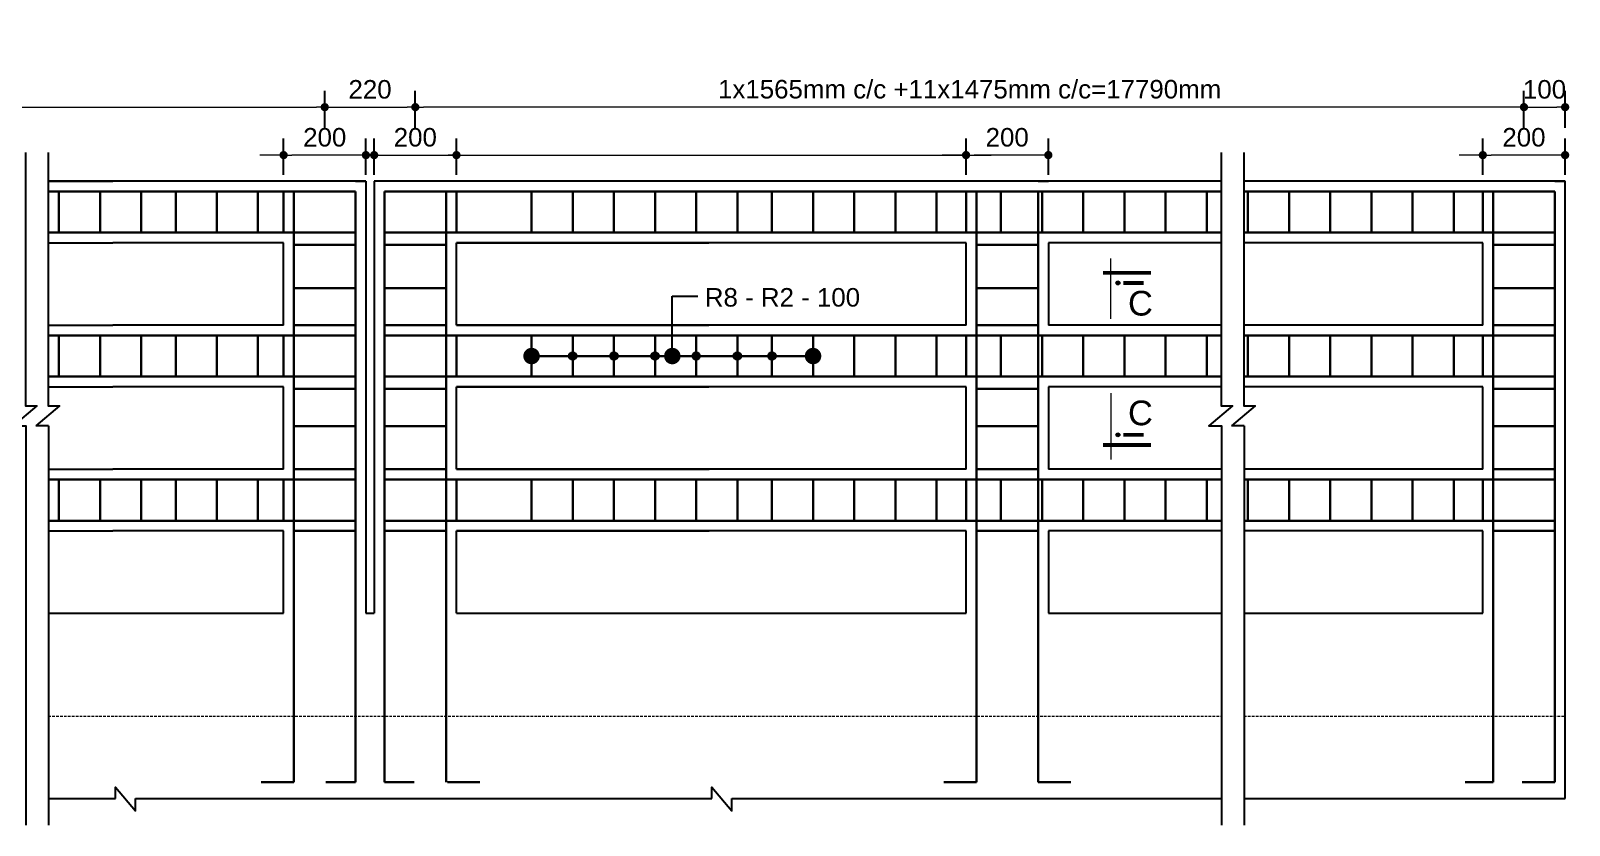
# Model space of a CAD drawing. Header units: millimetres. Extents: x 52966 to 62703, y 7652 to 27430.
# Drawn here: x 55393 to 59131, y 13523 to 15454 of the extents above; entities that cross this region are included whole.
import ezdxf

# ---------------------------------------------------------------- set-up
doc = ezdxf.new("R2010")
doc.units = ezdxf.units.MM
doc.header["$PDMODE"] = 3
doc.linetypes.add('DASHED', pattern=[19.05, 12.7, -6.35])
for name, color, linetype, lineweight in [('Ber', 12, 'Continuous', 30), ('Deck Slab', 11, 'Continuous', 25), ('Dimision', 4, 'Continuous', 18), ('Girder Line', 200, 'Continuous', 13), ('Pile', 7, 'Continuous', 20), ('Text', 7, 'Continuous', 18)]:
    doc.layers.add(name, color=color, linetype=linetype, lineweight=lineweight)
doc.styles.get("Standard").update_dxf_attribs({"font": 'arial.ttf'})
doc.dimstyles.new('ISO-25', dxfattribs={"dimtxt": 75, "dimasz": 28, "dimexe": 75, "dimexo": 45.625, "dimgap": 20, "dimtad": 1, "dimtoh": 1, "dimdec": 0, "dimtxsty": 'Standard', "dimblk": 'DOT', "dimcen": 300, "dimclrd": 256, "dimclre": 256, "dimclrt": 256, "dimadec": 0, "dimazin": 0, "dimtfac": 1, "dimtdec": 0, "dimtix": 1, "dimtmove": 0, "dimatfit": 3, "dimldrblk": 'DOT', "dimfxl": 1, "dimlwd": -1, "dimarcsym": 0})

# ---------------------------------------------------------------- blocks, each defined once
blk = doc.blocks.new('_Dot')
at = {"color": 0, "linetype": 'ByBlock', "lineweight": -2}
blk.add_line((-0.5, 0), (-1, 0), dxfattribs=at)
at = {"color": 0, "linetype": 'ByBlock', "const_width": 0.5}
blk.add_lwpolyline([(-0.25, 0, 1), (0.25, 0, 1)], format="xyb", close=True, dxfattribs=at)
blk = doc.blocks.new('*D51')
at = {"layer": 'Defpoints', "color": 0, "linetype": 'Continuous', "transparency": 16777216}
for p in [(56107.4, 15268.2), (53361.3, 15163.2), (56107.4, 15151.7)]:
    blk.add_point(p, dxfattribs=at)
at = {"layer": 'Dimision', "linetype": 'Continuous', "lineweight": -2, "transparency": 16777216}
for p, q in [((53361.3, 15218.2), (53361.3, 15308.2)), ((56107.4, 15218.2), (56107.4, 15308.2))]:
    blk.add_line(p, q, dxfattribs=at)
at = {"layer": 'Dimision', "linetype": 'Continuous', "transparency": 16777216}
blk.add_line((53381.3, 15268.2), (56087.4, 15268.2), dxfattribs=at)
at = {"layer": 'Dimision', "linetype": 'Continuous', "transparency": 16777216, "xscale": 20, "yscale": 20, "zscale": 20, "rotation": 180}
blk.add_blockref('_Dot', (53361.3, 15268.2), dxfattribs=at)
at = {"layer": 'Dimision', "linetype": 'Continuous', "transparency": 16777216, "xscale": 20, "yscale": 20, "zscale": 20}
blk.add_blockref('_Dot', (56107.4, 15268.2), dxfattribs=at)
at = {"layer": 'Dimision', "linetype": 'Continuous', "transparency": 16777216, "insert": (54734.3, 15311.5), "char_height": 45, "attachment_point": 5}
blk.add_mtext('11x1475mm c/c +1x1565mm c/c=17790mm', dxfattribs=at)
blk = doc.blocks.new('*D42')
at = {"layer": 'Defpoints', "color": 0, "linetype": 'Continuous', "transparency": 16777216}
for p in [(56007.4, 15151.7), (56007.4, 15088.4), (56207.4, 15088.4)]:
    blk.add_point(p, dxfattribs=at)
at = {"layer": 'Dimision', "linetype": 'Continuous', "lineweight": -2, "transparency": 16777216}
for p, q in [((56007.4, 15103.4), (56007.4, 15191.7)), ((56207.4, 15103.4), (56207.4, 15191.7))]:
    blk.add_line(p, q, dxfattribs=at)
at = {"layer": 'Dimision', "linetype": 'Continuous', "transparency": 16777216}
blk.add_line((56187.4, 15151.7), (56027.4, 15151.7), dxfattribs=at)
at = {"layer": 'Dimision', "linetype": 'Continuous', "transparency": 16777216, "xscale": 20, "yscale": 20, "zscale": 20, "rotation": 180}
blk.add_blockref('_Dot', (56007.4, 15151.7), dxfattribs=at)
at = {"layer": 'Dimision', "linetype": 'Continuous', "transparency": 16777216, "xscale": 20, "yscale": 20, "zscale": 20}
blk.add_blockref('_Dot', (56207.4, 15151.7), dxfattribs=at)
at = {"layer": 'Dimision', "linetype": 'Continuous', "transparency": 16777216, "insert": (56107.4, 15194.7), "char_height": 45, "attachment_point": 5}
blk.add_mtext('200', dxfattribs=at)
blk = doc.blocks.new('*D48')
at = {"layer": 'Defpoints', "color": 0, "linetype": 'Continuous', "transparency": 16777216}
for p in [(58921.5, 15151.7), (58921.5, 15088.4), (59121.5, 15088.4)]:
    blk.add_point(p, dxfattribs=at)
at = {"layer": 'Dimision', "linetype": 'Continuous', "lineweight": -2, "transparency": 16777216}
for p, q in [((58921.5, 15103.4), (58921.5, 15191.7)), ((59121.5, 15103.4), (59121.5, 15191.7))]:
    blk.add_line(p, q, dxfattribs=at)
at = {"layer": 'Dimision', "linetype": 'Continuous', "transparency": 16777216}
blk.add_line((59101.5, 15151.7), (58941.5, 15151.7), dxfattribs=at)
at = {"layer": 'Dimision', "linetype": 'Continuous', "transparency": 16777216, "xscale": 20, "yscale": 20, "zscale": 20, "rotation": 180}
blk.add_blockref('_Dot', (58921.5, 15151.7), dxfattribs=at)
at = {"layer": 'Dimision', "linetype": 'Continuous', "transparency": 16777216, "xscale": 20, "yscale": 20, "zscale": 20}
blk.add_blockref('_Dot', (59121.5, 15151.7), dxfattribs=at)
at = {"layer": 'Dimision', "linetype": 'Continuous', "transparency": 16777216, "insert": (59021.5, 15194.7), "char_height": 45, "attachment_point": 5}
blk.add_mtext('200', dxfattribs=at)
blk = doc.blocks.new('*D50')
at = {"layer": 'Defpoints', "color": 0, "linetype": 'Continuous', "transparency": 16777216}
for p in [(59121.5, 15268.2), (59021.5, 15123.5), (59121.5, 15123.5)]:
    blk.add_point(p, dxfattribs=at)
at = {"layer": 'Dimision', "linetype": 'Continuous', "lineweight": -2, "transparency": 16777216}
for p, q in [((59021.5, 15218.2), (59021.5, 15308.2)), ((59121.5, 15218.2), (59121.5, 15308.2))]:
    blk.add_line(p, q, dxfattribs=at)
at = {"layer": 'Dimision', "linetype": 'Continuous', "transparency": 16777216}
blk.add_line((59041.5, 15268.2), (59101.5, 15268.2), dxfattribs=at)
at = {"layer": 'Dimision', "linetype": 'Continuous', "transparency": 16777216, "xscale": 20, "yscale": 20, "zscale": 20, "rotation": 180}
blk.add_blockref('_Dot', (59021.5, 15268.2), dxfattribs=at)
at = {"layer": 'Dimision', "linetype": 'Continuous', "transparency": 16777216, "xscale": 20, "yscale": 20, "zscale": 20}
blk.add_blockref('_Dot', (59121.5, 15268.2), dxfattribs=at)
at = {"layer": 'Dimision', "linetype": 'Continuous', "transparency": 16777216, "insert": (59071.5, 15311.2), "char_height": 45, "attachment_point": 5}
blk.add_mtext('100', dxfattribs=at)
blk = doc.blocks.new('*D39')
at = {"layer": 'Defpoints', "color": 0, "linetype": 'Continuous', "transparency": 16777216}
for p in [(57665.8, 15151.7), (57665.8, 15088.4), (57865.8, 15088.4)]:
    blk.add_point(p, dxfattribs=at)
at = {"layer": 'Dimision', "linetype": 'Continuous', "lineweight": -2, "transparency": 16777216}
for p, q in [((57665.8, 15103.4), (57665.8, 15191.7)), ((57865.8, 15103.4), (57865.8, 15191.7))]:
    blk.add_line(p, q, dxfattribs=at)
at = {"layer": 'Dimision', "linetype": 'Continuous', "transparency": 16777216}
blk.add_line((57845.8, 15151.7), (57685.8, 15151.7), dxfattribs=at)
at = {"layer": 'Dimision', "linetype": 'Continuous', "transparency": 16777216, "xscale": 20, "yscale": 20, "zscale": 20, "rotation": 180}
blk.add_blockref('_Dot', (57665.8, 15151.7), dxfattribs=at)
at = {"layer": 'Dimision', "linetype": 'Continuous', "transparency": 16777216, "xscale": 20, "yscale": 20, "zscale": 20}
blk.add_blockref('_Dot', (57865.8, 15151.7), dxfattribs=at)
at = {"layer": 'Dimision', "linetype": 'Continuous', "transparency": 16777216, "insert": (57765.8, 15194.7), "char_height": 45, "attachment_point": 5}
blk.add_mtext('200', dxfattribs=at)
blk = doc.blocks.new('*D40')
at = {"layer": 'Defpoints', "color": 0, "linetype": 'Continuous', "transparency": 16777216}
for p in [(56427.5, 15151.7), (56227.5, 15088.4), (56427.5, 15088.4)]:
    blk.add_point(p, dxfattribs=at)
at = {"layer": 'Dimision', "linetype": 'Continuous', "lineweight": -2, "transparency": 16777216}
for p, q in [((56227.5, 15103.4), (56227.5, 15191.7)), ((56427.5, 15103.4), (56427.5, 15191.7))]:
    blk.add_line(p, q, dxfattribs=at)
at = {"layer": 'Dimision', "linetype": 'Continuous', "transparency": 16777216}
blk.add_line((56247.5, 15151.7), (56407.5, 15151.7), dxfattribs=at)
at = {"layer": 'Dimision', "linetype": 'Continuous', "transparency": 16777216, "xscale": 20, "yscale": 20, "zscale": 20, "rotation": 180}
blk.add_blockref('_Dot', (56227.5, 15151.7), dxfattribs=at)
at = {"layer": 'Dimision', "linetype": 'Continuous', "transparency": 16777216, "xscale": 20, "yscale": 20, "zscale": 20}
blk.add_blockref('_Dot', (56427.5, 15151.7), dxfattribs=at)
at = {"layer": 'Dimision', "linetype": 'Continuous', "transparency": 16777216, "insert": (56327.5, 15194.7), "char_height": 45, "attachment_point": 5}
blk.add_mtext('200', dxfattribs=at)
blk = doc.blocks.new('*D41')
at = {"layer": 'Defpoints', "color": 0, "linetype": 'Continuous', "transparency": 16777216}
for p in [(56327.5, 15268.2), (56107.4, 15219), (56327.5, 15204.9)]:
    blk.add_point(p, dxfattribs=at)
at = {"layer": 'Dimision', "linetype": 'Continuous', "lineweight": -2, "transparency": 16777216}
for p, q in [((56107.4, 15234), (56107.4, 15308.2)), ((56327.5, 15219.9), (56327.5, 15308.2))]:
    blk.add_line(p, q, dxfattribs=at)
at = {"layer": 'Dimision', "linetype": 'Continuous', "transparency": 16777216}
blk.add_line((56127.4, 15268.2), (56307.5, 15268.2), dxfattribs=at)
at = {"layer": 'Dimision', "linetype": 'Continuous', "transparency": 16777216, "xscale": 20, "yscale": 20, "zscale": 20, "rotation": 180}
blk.add_blockref('_Dot', (56107.4, 15268.2), dxfattribs=at)
at = {"layer": 'Dimision', "linetype": 'Continuous', "transparency": 16777216, "xscale": 20, "yscale": 20, "zscale": 20}
blk.add_blockref('_Dot', (56327.5, 15268.2), dxfattribs=at)
at = {"layer": 'Dimision', "linetype": 'Continuous', "transparency": 16777216, "insert": (56217.5, 15311.2), "char_height": 45, "attachment_point": 5}
blk.add_mtext('220', dxfattribs=at)
blk = doc.blocks.new('*D59')
at = {"layer": 'Defpoints', "color": 0, "linetype": 'Continuous', "transparency": 16777216}
for p in [(56327.5, 15268.2), (56327.5, 15151.7), (59021.5, 15123.5)]:
    blk.add_point(p, dxfattribs=at)
at = {"layer": 'Dimision', "linetype": 'Continuous', "lineweight": -2, "transparency": 16777216}
for p, q in [((56327.5, 15218.2), (56327.5, 15308.2)), ((59021.5, 15218.2), (59021.5, 15308.2))]:
    blk.add_line(p, q, dxfattribs=at)
at = {"layer": 'Dimision', "linetype": 'Continuous', "transparency": 16777216}
blk.add_line((59001.5, 15268.2), (56347.5, 15268.2), dxfattribs=at)
at = {"layer": 'Dimision', "linetype": 'Continuous', "transparency": 16777216, "xscale": 20, "yscale": 20, "zscale": 20, "rotation": 180}
blk.add_blockref('_Dot', (56327.5, 15268.2), dxfattribs=at)
at = {"layer": 'Dimision', "linetype": 'Continuous', "transparency": 16777216, "xscale": 20, "yscale": 20, "zscale": 20}
blk.add_blockref('_Dot', (59021.5, 15268.2), dxfattribs=at)
at = {"layer": 'Dimision', "linetype": 'Continuous', "transparency": 16777216, "insert": (57674.5, 15311.5), "char_height": 45, "attachment_point": 5}
blk.add_mtext('1x1565mm c/c +11x1475mm c/c=17790mm', dxfattribs=at)

msp = doc.modelspace()

# ---------------------------------------------------------------- hatches: boundary and pattern name
at = {"layer": 'Dimision', "linetype": 'Continuous'}
h = msp.add_hatch(color=256, dxfattribs=at)
h.paths.add_polyline_path([(56700, 14663.4), (56720, 14663.4, 1)])
h.paths.add_polyline_path([(56720, 14663.4), (56700, 14663.4, 1)])
h = msp.add_hatch(color=256, dxfattribs=at)
h.paths.add_polyline_path([(56800, 14663.4), (56820, 14663.4, 1)])
h.paths.add_polyline_path([(56820, 14663.4), (56800, 14663.4, 1)])
h = msp.add_hatch(color=256, dxfattribs=at)
h.paths.add_polyline_path([(56900, 14663.4), (56920, 14663.4, 1)])
h.paths.add_polyline_path([(56920, 14663.4), (56900, 14663.4, 1)])
h = msp.add_hatch(color=256, dxfattribs=at)
h.paths.add_polyline_path([(57000, 14663.4), (57020, 14663.4, 1)])
h.paths.add_polyline_path([(57020, 14663.4), (57000, 14663.4, 1)])
h = msp.add_hatch(color=256, dxfattribs=at)
h.paths.add_polyline_path([(57100, 14663.4), (57120, 14663.4, 1)])
h.paths.add_polyline_path([(57120, 14663.4), (57100, 14663.4, 1)])
h = msp.add_hatch(color=256, dxfattribs=at)
h.paths.add_polyline_path([(57184, 14663.4), (57204, 14663.4, 1)])
h.paths.add_polyline_path([(57204, 14663.4), (57184, 14663.4, 1)])
at = {"layer": 'Pile', "ltscale": 5}
h = msp.add_hatch(color=5, dxfattribs=at)
h.set_gradient(color1=(0, 0, 255), one_color=1, tint=1, name='CYLINDER')
h.paths.add_polyline_path([(58034.7, 14845.9, 1), (58034.7, 14836.4, 1)])
h = msp.add_hatch(color=5, dxfattribs=at)
h.set_gradient(color1=(0, 0, 255), one_color=1, tint=1, name='CYLINDER')
h.paths.add_polyline_path([(58034.7, 14467.2, -1), (58034.7, 14476.7, -1)])

# ---------------------------------------------------------------- linework, layer by layer
at = {"layer": 'Ber', "linetype": 'Continuous'}
for p, q in [((55592.3, 15063.4), (55435.5, 15063.4)), ((55435.5, 15063.4), (55592.3, 15063.4)), ((55461.3, 14963.4), (55461.3, 15063.4)), ((55561.3, 14963.4), (55561.3, 15063.4)), ((56182.4, 15063.4), (55592.3, 15063.4)), ((55661.3, 14963.4), (55661.3, 15063.4)), ((55745.2, 14963.4), (55745.2, 15063.4)), ((55845.2, 14963.4), (55845.2, 15063.4)), ((55945.2, 14963.4), (55945.2, 15063.4)), ((56007.4, 14963.4), (56007.4, 15063.4)), ((56032.4, 13628.4), (56032.4, 15063.4)), ((56182.4, 13628.4), (56182.4, 15063.4)), ((58286, 15063.4), (56252.5, 15063.4)), ((56252.5, 13628.4), (56252.5, 15063.4)), ((56402.5, 13628.4), (56402.5, 15063.4)), ((56427.5, 14963.4), (56427.5, 15063.4)), ((56610, 14963.4), (56610, 15063.4)), ((56710, 14963.4), (56710, 15063.4)), ((56810, 14963.4), (56810, 15063.4)), ((56910, 14963.4), (56910, 15063.4)), ((57010, 14963.4), (57010, 15063.4)), ((57840.8, 15063.4), (57041, 15063.4)), ((57110, 14963.4), (57110, 15063.4)), ((57194, 14963.4), (57194, 15063.4)), ((57294, 14963.4), (57294, 15063.4)), ((57394, 14963.4), (57394, 15063.4)), ((57494, 14963.4), (57494, 15063.4)), ((57594, 14963.4), (57594, 15063.4)), ((57665.8, 14963.4), (57665.8, 15063.4)), ((57690.8, 13628.4), (57690.8, 15063.4)), ((57750.7, 14963.4), (57750.7, 15063.4)), ((57840.8, 13628.4), (57840.8, 15063.4)), ((57840.8, 15063.4), (57865.8, 15063.4)), ((57850.7, 14963.4), (57850.7, 15063.4)), ((57850.7, 14963.4), (57850.7, 15063.4)), ((57950.7, 14963.4), (57950.7, 15063.4)), ((58050.7, 14963.4), (58050.7, 15063.4)), ((58150.7, 14963.4), (58150.7, 15063.4)), ((58250.7, 14963.4), (58250.7, 15063.4)), ((59096.5, 15063.4), (58341, 15063.4)), ((58350.7, 14963.4), (58350.7, 15063.4)), ((58450.7, 14963.4), (58450.7, 15063.4)), ((58550.7, 14963.4), (58550.7, 15063.4)), ((58650.7, 14963.4), (58650.7, 15063.4)), ((58750.7, 14963.4), (58750.7, 15063.4)), ((58850.7, 14963.4), (58850.7, 15063.4)), ((58921.5, 14963.4), (58921.5, 15063.4)), ((58921.5, 14963.4), (58921.5, 15063.4)), ((58946.5, 13628.4), (58946.5, 15063.4)), ((59096.5, 13628.4), (59096.5, 15063.4)), ((55592.3, 14963.4), (55435.5, 14963.4)), ((55435.5, 14963.4), (55592.3, 14963.4)), ((56182.4, 14963.4), (55592.3, 14963.4)), ((58286, 14963.4), (56252.5, 14963.4)), ((57840.8, 14963.4), (57041, 14963.4)), ((57840.8, 14963.4), (57865.8, 14963.4)), ((59096.5, 14963.4), (58341, 14963.4)), ((56032.4, 14933.4), (56182.4, 14933.4)), ((56402.5, 14933.4), (56252.5, 14933.4)), ((57690.8, 14933.4), (57840.8, 14933.4)), ((57690.8, 14933.4), (57840.8, 14933.4)), ((58946.5, 14933.4), (59096.5, 14933.4)), ((56032.4, 14828.4), (56182.4, 14828.4)), ((56402.5, 14828.4), (56252.5, 14828.4)), ((57690.8, 14828.4), (57840.8, 14828.4)), ((58946.5, 14828.4), (59096.5, 14828.4)), ((56032.4, 14738.4), (56182.4, 14738.4)), ((56402.5, 14738.4), (56252.5, 14738.4)), ((57690.8, 14738.4), (57840.8, 14738.4)), ((57690.8, 14738.4), (57840.8, 14738.4)), ((58946.5, 14738.4), (59096.5, 14738.4)), ((55592.3, 14713.4), (55435.5, 14713.4)), ((55435.5, 14713.4), (55592.3, 14713.4)), ((55461.3, 14613.4), (55461.3, 14713.4)), ((55561.3, 14613.4), (55561.3, 14713.4)), ((56182.4, 14713.4), (55592.3, 14713.4)), ((55661.3, 14613.4), (55661.3, 14713.4)), ((55745.2, 14613.4), (55745.2, 14713.4)), ((55845.2, 14613.4), (55845.2, 14713.4)), ((55945.2, 14613.4), (55945.2, 14713.4)), ((56007.4, 14613.4), (56007.4, 14713.4)), ((56007.4, 14613.4), (56007.4, 14713.4)), ((58286, 14713.4), (56252.5, 14713.4)), ((56427.5, 14613.4), (56427.5, 14713.4)), ((56427.5, 14613.4), (56427.5, 14713.4)), ((56610, 14613.4), (56610, 14713.4)), ((56710, 14613.4), (56710, 14713.4)), ((56810, 14613.4), (56810, 14713.4)), ((56910, 14613.4), (56910, 14713.4)), ((57010, 14613.4), (57010, 14713.4)), ((57840.8, 14713.4), (57041, 14713.4)), ((57110, 14613.4), (57110, 14713.4)), ((57194, 14613.4), (57194, 14713.4)), ((57294, 14613.4), (57294, 14713.4)), ((57394, 14613.4), (57394, 14713.4)), ((57494, 14613.4), (57494, 14713.4)), ((57594, 14613.4), (57594, 14713.4)), ((57665.8, 14613.4), (57665.8, 14713.4)), ((57665.8, 14613.4), (57665.8, 14713.4)), ((57750.7, 14613.4), (57750.7, 14713.4)), ((57840.8, 14713.4), (57865.8, 14713.4)), ((57850.7, 14613.4), (57850.7, 14713.4)), ((57950.7, 14613.4), (57950.7, 14713.4)), ((58050.7, 14613.4), (58050.7, 14713.4)), ((58150.7, 14613.4), (58150.7, 14713.4)), ((58250.7, 14613.4), (58250.7, 14713.4)), ((59096.5, 14713.4), (58341, 14713.4)), ((58350.7, 14613.4), (58350.7, 14713.4)), ((58450.7, 14613.4), (58450.7, 14713.4)), ((58550.7, 14613.4), (58550.7, 14713.4)), ((58650.7, 14613.4), (58650.7, 14713.4)), ((58750.7, 14613.4), (58750.7, 14713.4)), ((58850.7, 14613.4), (58850.7, 14713.4)), ((58921.5, 14613.4), (58921.5, 14713.4)), ((58921.5, 14613.4), (58921.5, 14713.4)), ((58921.5, 14613.4), (58921.5, 14713.4)), ((58921.5, 14613.4), (58921.5, 14713.4)), ((55592.3, 14613.4), (55435.5, 14613.4)), ((55435.5, 14613.4), (55592.3, 14613.4)), ((56182.4, 14613.4), (55592.3, 14613.4)), ((56032.4, 14583.4), (56182.4, 14583.4)), ((58286, 14613.4), (56252.5, 14613.4)), ((56402.5, 14583.4), (56252.5, 14583.4)), ((57840.8, 14613.4), (57041, 14613.4)), ((57690.8, 14583.4), (57840.8, 14583.4)), ((57690.8, 14583.4), (57840.8, 14583.4)), ((57840.8, 14613.4), (57865.8, 14613.4)), ((59096.5, 14613.4), (58341, 14613.4)), ((58946.5, 14583.4), (59096.5, 14583.4)), ((56032.4, 14493.4), (56182.4, 14493.4)), ((56402.5, 14493.4), (56252.5, 14493.4)), ((57690.8, 14493.4), (57840.8, 14493.4)), ((58946.5, 14493.4), (59096.5, 14493.4)), ((55592.5, 14363.4), (55435.8, 14363.4)), ((55435.8, 14363.4), (55592.5, 14363.4)), ((55461.3, 14263.4), (55461.3, 14363.4)), ((55561.3, 14263.4), (55561.3, 14363.4)), ((56182.4, 14363.4), (55592.5, 14363.4)), ((55661.3, 14263.4), (55661.3, 14363.4)), ((55745.2, 14263.4), (55745.2, 14363.4)), ((55845.2, 14263.4), (55845.2, 14363.4)), ((55945.2, 14263.4), (55945.2, 14363.4)), ((56007.4, 14263.4), (56007.4, 14363.4)), ((56007.4, 14263.4), (56007.4, 14363.4)), ((56032.4, 14388.4), (56182.4, 14388.4)), ((56402.5, 14388.4), (56252.5, 14388.4)), ((58286.2, 14363.4), (56252.5, 14363.4)), ((56427.5, 14263.4), (56427.5, 14363.4)), ((56427.5, 14263.4), (56427.5, 14363.4)), ((56610, 14263.4), (56610, 14363.4)), ((56710, 14263.4), (56710, 14363.4)), ((56810, 14263.4), (56810, 14363.4)), ((56910, 14263.4), (56910, 14363.4)), ((57010, 14263.4), (57010, 14363.4)), ((57840.8, 14363.4), (57041.3, 14363.4)), ((57110, 14263.4), (57110, 14363.4)), ((57194, 14263.4), (57194, 14363.4)), ((57294, 14263.4), (57294, 14363.4)), ((57394, 14263.4), (57394, 14363.4)), ((57494, 14263.4), (57494, 14363.4)), ((57594, 14263.4), (57594, 14363.4)), ((57665.8, 14263.4), (57665.8, 14363.4)), ((57665.8, 14263.4), (57665.8, 14363.4)), ((57690.8, 14388.4), (57840.8, 14388.4)), ((57690.8, 14388.4), (57840.8, 14388.4)), ((57750.7, 14263.4), (57750.7, 14363.4)), ((57840.8, 14363.4), (57865.8, 14363.4)), ((57850.7, 14263.4), (57850.7, 14363.4)), ((57950.7, 14263.4), (57950.7, 14363.4)), ((58050.7, 14263.4), (58050.7, 14363.4)), ((58150.7, 14263.4), (58150.7, 14363.4)), ((58250.7, 14263.4), (58250.7, 14363.4)), ((59096.5, 14363.4), (58341.2, 14363.4)), ((58350.7, 14263.4), (58350.7, 14363.4)), ((58450.7, 14263.4), (58450.7, 14363.4)), ((58550.7, 14263.4), (58550.7, 14363.4)), ((58650.7, 14263.4), (58650.7, 14363.4)), ((58750.7, 14263.4), (58750.7, 14363.4)), ((58850.7, 14263.4), (58850.7, 14363.4)), ((58921.5, 14263.4), (58921.5, 14363.4)), ((58921.5, 14263.4), (58921.5, 14363.4)), ((58921.5, 14263.4), (58921.5, 14363.4)), ((58921.5, 14263.4), (58921.5, 14363.4)), ((58946.5, 14388.4), (59096.5, 14388.4)), ((55592.5, 14263.4), (55435.8, 14263.4)), ((55435.8, 14263.4), (55592.5, 14263.4)), ((56032.4, 14263.4), (55592.5, 14263.4)), ((56182.4, 14263.4), (56032.4, 14263.4)), ((58286.2, 14263.4), (56252.5, 14263.4)), ((56252.5, 14263.4), (56402.5, 14263.4)), ((57690.8, 14263.4), (57041.3, 14263.4)), ((57840.8, 14263.4), (57690.8, 14263.4)), ((57840.8, 14263.4), (57865.8, 14263.4)), ((58946.5, 14263.4), (58341.2, 14263.4)), ((59096.5, 14263.4), (58946.5, 14263.4)), ((56032.4, 14238.4), (56182.4, 14238.4)), ((56402.5, 14238.4), (56252.5, 14238.4)), ((57690.8, 14238.4), (57840.8, 14238.4)), ((58946.5, 14238.4), (59096.5, 14238.4)), ((55953.1, 13628.4), (56032.4, 13628.4)), ((56182.4, 13628.4), (56110.4, 13628.4)), ((56252.5, 13628.4), (56324.6, 13628.4)), ((56484.6, 13628.4), (56405.3, 13628.4)), ((57611.4, 13628.4), (57690.8, 13628.4)), ((57920.1, 13628.4), (57840.8, 13628.4)), ((58946.5, 13628.4), (58878.8, 13628.4)), ((59096.5, 13628.4), (59017.2, 13628.4))]:
    msp.add_line(p, q, dxfattribs=at)
at = {"layer": 'Deck Slab', "linetype": 'Continuous'}
for p, q in [((55592.3, 15088.4), (55435.5, 15088.4)), ((55435.5, 15088.4), (55592.3, 15088.4)), ((56207.4, 15088.4), (55592.3, 15088.4)), ((56207.4, 15088.4), (56182.4, 15088.4)), ((56182.4, 15088.4), (56207.4, 15088.4)), ((56207.4, 15088.4), (56207.4, 14038.4)), ((58286, 15088.4), (56227.5, 15088.4)), ((56227.5, 15088.4), (56227.5, 14038.4)), ((56252.5, 15088.4), (56227.5, 15088.4)), ((57865.8, 15088.4), (57041, 15088.4)), ((57840.8, 15088.4), (57865.8, 15088.4)), ((59121.5, 15088.4), (58341, 15088.4)), ((59096.5, 15088.4), (59121.5, 15088.4)), ((59121.5, 13588.4), (59121.5, 15088.4)), ((55435.5, 14938.4), (55592.3, 14938.4)), ((56007.4, 14938.4), (55592.3, 14938.4)), ((56007.4, 14738.4), (56007.4, 14938.4)), ((57665.8, 14938.4), (56427.5, 14938.4)), ((56427.5, 14938.4), (57041, 14938.4)), ((56427.5, 14738.4), (56427.5, 14938.4)), ((57665.8, 14938.4), (57041, 14938.4)), ((57665.8, 14738.4), (57665.8, 14938.4)), ((58286, 14938.4), (57865.8, 14938.4)), ((57865.8, 14938.4), (57865.8, 14738.4)), ((58921.5, 14938.4), (58341, 14938.4)), ((58921.5, 14738.4), (58921.5, 14938.4)), ((58921.5, 14738.4), (58921.5, 14938.4)), ((55435.5, 14738.4), (55592.3, 14738.4)), ((56007.4, 14738.4), (55592.3, 14738.4)), ((57665.8, 14738.4), (56427.5, 14738.4)), ((56427.5, 14738.4), (57041, 14738.4)), ((57665.8, 14738.4), (57041, 14738.4)), ((58286, 14738.4), (57865.8, 14738.4)), ((58921.5, 14738.4), (58341, 14738.4)), ((55435.5, 14588.4), (55592.3, 14588.4)), ((56007.4, 14588.4), (55592.3, 14588.4)), ((56007.4, 14388.4), (56007.4, 14588.4)), ((57665.8, 14588.4), (56427.5, 14588.4)), ((56427.5, 14588.4), (57041, 14588.4)), ((56427.5, 14388.4), (56427.5, 14588.4)), ((57665.8, 14588.4), (57041, 14588.4)), ((57665.8, 14388.4), (57665.8, 14588.4)), ((58286, 14588.4), (57865.8, 14588.4)), ((57865.8, 14588.4), (57865.8, 14388.4)), ((58921.5, 14588.4), (58341, 14588.4)), ((58921.5, 14388.4), (58921.5, 14588.4)), ((58921.5, 14388.4), (58921.5, 14588.4)), ((55435.8, 14494.2), (55405.4, 14494.2)), ((58341.2, 14494.2), (58310.9, 14494.2)), ((55435.8, 14388.4), (55592.5, 14388.4)), ((56007.4, 14388.4), (55592.5, 14388.4)), ((57665.8, 14388.4), (56427.5, 14388.4)), ((56427.5, 14388.4), (57041.3, 14388.4)), ((57665.8, 14388.4), (57041.3, 14388.4)), ((58286.2, 14388.4), (57865.8, 14388.4)), ((58921.5, 14388.4), (58341.2, 14388.4)), ((55435.8, 14238.4), (55592.5, 14238.4)), ((56007.4, 14238.4), (55592.5, 14238.4)), ((56007.4, 14038.4), (56007.4, 14238.4)), ((57665.8, 14238.4), (56427.5, 14238.4)), ((56427.5, 14238.4), (57041.3, 14238.4)), ((56427.5, 14038.4), (56427.5, 14238.4)), ((57665.8, 14238.4), (57041.3, 14238.4)), ((57665.8, 14038.4), (57665.8, 14238.4)), ((58286.2, 14238.4), (57865.8, 14238.4)), ((57865.8, 14238.4), (57865.8, 14038.4)), ((58921.5, 14238.4), (58341.2, 14238.4)), ((58921.5, 14038.4), (58921.5, 14238.4)), ((58921.5, 14038.4), (58921.5, 14238.4)), ((55435.8, 14038.4), (55592.5, 14038.4)), ((55592.5, 14038.4), (56007.4, 14038.4)), ((56207.4, 14038.4), (56227.5, 14038.4)), ((56427.5, 14038.4), (57665.8, 14038.4)), ((56427.5, 14038.4), (57041.3, 14038.4)), ((57041.3, 14038.4), (57665.8, 14038.4)), ((57865.8, 14038.4), (58286.2, 14038.4)), ((58341.2, 14038.4), (58921.5, 14038.4)), ((55435.8, 13588.4), (55599.3, 13588.4)), ((55647.5, 13588.4), (57048.1, 13588.4)), ((57096.3, 13588.4), (58286.2, 13588.4)), ((58341.2, 13588.4), (59121.5, 13588.4))]:
    msp.add_line(p, q, dxfattribs=at)
for points in [[(55380.5, 15158), (55380.5, 14542.4), (55407.7, 14542.4), (55350.4, 14494.2), (55380.7, 14494.2), (55380.7, 13523.5)], [(55435.5, 15158), (55435.5, 14542.4), (55462.7, 14542.4), (55405.4, 14494.2)], [(58286, 15158), (58286, 14542.4), (58313.2, 14542.4), (58255.8, 14494.2), (58286.2, 14494.2), (58286.2, 13523.5)], [(58341, 15158), (58341, 14542.4), (58368.2, 14542.4), (58310.9, 14494.2)], [(55435.8, 14494.2), (55435.8, 13523.5)], [(58341.2, 14494.2), (58341.2, 13523.5)], [(55599.3, 13588.4), (55599.3, 13615.6), (55647.5, 13558.2), (55647.5, 13588.6)], [(57048.1, 13588.4), (57048.1, 13615.6), (57096.3, 13558.2), (57096.3, 13588.6)]]:
    msp.add_lwpolyline(points, dxfattribs=at)
at = {"layer": 'Dimision', "linetype": 'Continuous'}
for p, q in [((56007.4, 15151.7), (55949.7, 15151.7)), ((56227.5, 15151.7), (56190.6, 15151.7)), ((56207.4, 15151.7), (57726.6, 15151.7)), ((56207.4, 15151.7), (56244.3, 15151.7)), ((57665.8, 15151.7), (57608, 15151.7)), ((58921.5, 15151.7), (58863.8, 15151.7))]:
    msp.add_line(p, q, dxfattribs=at)
for centre in [(56710, 14663.4), (56810, 14663.4), (56910, 14663.4), (57010, 14663.4), (57110, 14663.4), (57194, 14663.4)]:
    msp.add_circle(centre, 10, dxfattribs=at)
at = {"layer": 'Girder Line', "linetype": 'DASHED', "ltscale": 0.5}
for p, q in [((55435.8, 13788.4), (58286.2, 13788.4)), ((58341.2, 13788.4), (59121.5, 13788.4))]:
    msp.add_line(p, q, dxfattribs=at)
at = {"layer": 'Pile', "ltscale": 5}
for p, q in [((58017.2, 14754), (58017.2, 14900.7)), ((58017.2, 14573.6), (58017.2, 14412.4))]:
    msp.add_line(p, q, dxfattribs=at)
at = {"layer": 'Pile', "ltscale": 5, "const_width": 9.49}
for points in [[(57998.2, 14865.6), (58114.8, 14865.6)], [(58048, 14841.1), (58097.7, 14841.1)], [(58048, 14472), (58097.7, 14472)], [(57998.2, 14447.5), (58114.8, 14447.5)]]:
    msp.add_lwpolyline(points, dxfattribs=at)
at = {"layer": 'Pile', "ltscale": 5}
for centre in [(58034.7, 14841.1), (58034.7, 14472)]:
    msp.add_circle(centre, 4.75, dxfattribs=at)

# ---------------------------------------------------------------- texts
at = {"layer": 'Girder Line'}
for p in [(58059.3, 14761.8), (58059.3, 14495.3)]:
    msp.add_text('C', height=60, dxfattribs=at).set_placement(p)
at = {"layer": 'Text', "linetype": 'Continuous', "insert": (57031, 14828.6), "char_height": 45, "attachment_point": 1}
msp.add_mtext('R8 - R2 - 100 ', dxfattribs=at)

# ---------------------------------------------------------------- dimensions: what is measured, and where the dimension line sits
at = {"layer": 'Dimision', "linetype": 'Continuous'}
dim = msp.add_linear_dim(base=(56107.4, 15268.2), p1=(53361.3, 15163.2), p2=(56107.4, 15151.7), text='11x1475mm c/c +1x1565mm c/c=17790mm', dimstyle='ISO-25', override={"dimtxt": 45, "dimasz": 20, "dimexe": 40, "dimtmove": 1, "dimfxl": 50, "dimfxlon": 1}, dxfattribs=at)
dim.commit()
dim.dimension.update_dxf_attribs({"geometry": '*D51', "text_midpoint": (54734.3, 15311.5)})
dim = msp.add_linear_dim(base=(56327.5, 15268.2), p1=(59021.5, 15123.5), p2=(56327.5, 15151.7), angle=180, text='1x1565mm c/c +11x1475mm c/c=17790mm', dimstyle='ISO-25', override={"dimtxt": 45, "dimasz": 20, "dimexe": 40, "dimtmove": 1, "dimfxl": 50, "dimfxlon": 1}, dxfattribs=at)
dim.commit()
dim.dimension.update_dxf_attribs({"geometry": '*D59', "text_midpoint": (57674.5, 15311.5)})
for base, p1, p2, picture, middle in [((56327.5, 15268.2), (56107.4, 15219), (56327.5, 15204.9), '*D41', (56217.5, 15311.2)), ((56427.5, 15151.7), (56227.5, 15088.4), (56427.5, 15088.4), '*D40', (56327.5, 15194.7))]:
    dim = msp.add_linear_dim(base=base, p1=p1, p2=p2, dimstyle='ISO-25', override={"dimtxt": 45, "dimasz": 20, "dimexe": 40, "dimexo": 15, "dimtmove": 1}, dxfattribs=at)
    dim.commit()
    dim.dimension.update_dxf_attribs({"geometry": picture, "text_midpoint": middle})
dim = msp.add_linear_dim(base=(59121.5, 15268.2), p1=(59021.5, 15123.5), p2=(59121.5, 15123.5), angle=180, dimstyle='ISO-25', override={"dimtxt": 45, "dimasz": 20, "dimexe": 40, "dimtmove": 1, "dimfxl": 50, "dimfxlon": 1}, dxfattribs=at)
dim.commit()
dim.dimension.update_dxf_attribs({"geometry": '*D50', "text_midpoint": (59071.5, 15268.2), "dimtype": 160})
for base, p1, p2, picture, middle in [((56007.4, 15151.7), (56207.4, 15088.4), (56007.4, 15088.4), '*D42', (56107.4, 15194.7)), ((57665.8, 15151.7), (57865.8, 15088.4), (57665.8, 15088.4), '*D39', (57765.8, 15194.7)), ((58921.5, 15151.7), (59121.5, 15088.4), (58921.5, 15088.4), '*D48', (59021.5, 15194.7))]:
    dim = msp.add_linear_dim(base=base, p1=p1, p2=p2, angle=180, dimstyle='ISO-25', override={"dimtxt": 45, "dimasz": 20, "dimexe": 40, "dimexo": 15, "dimtmove": 1}, dxfattribs=at)
    dim.commit()
    dim.dimension.update_dxf_attribs({"geometry": picture, "text_midpoint": middle})

# ---------------------------------------------------------------- leaders
at = {"layer": 'Deck Slab', "linetype": 'Continuous'}
for points in [[(56952, 14663.4), (56952, 14809.2), (57014.1, 14809.2)], [(56610, 14663.4), (57294, 14663.4)], [(57294, 14663.4), (56610, 14663.4)]]:
    msp.add_leader(points, dimstyle='ISO-25', override={"dimasz": 40, "dimtad": 0}, dxfattribs=at)

doc.saveas('drawing.dxf')
